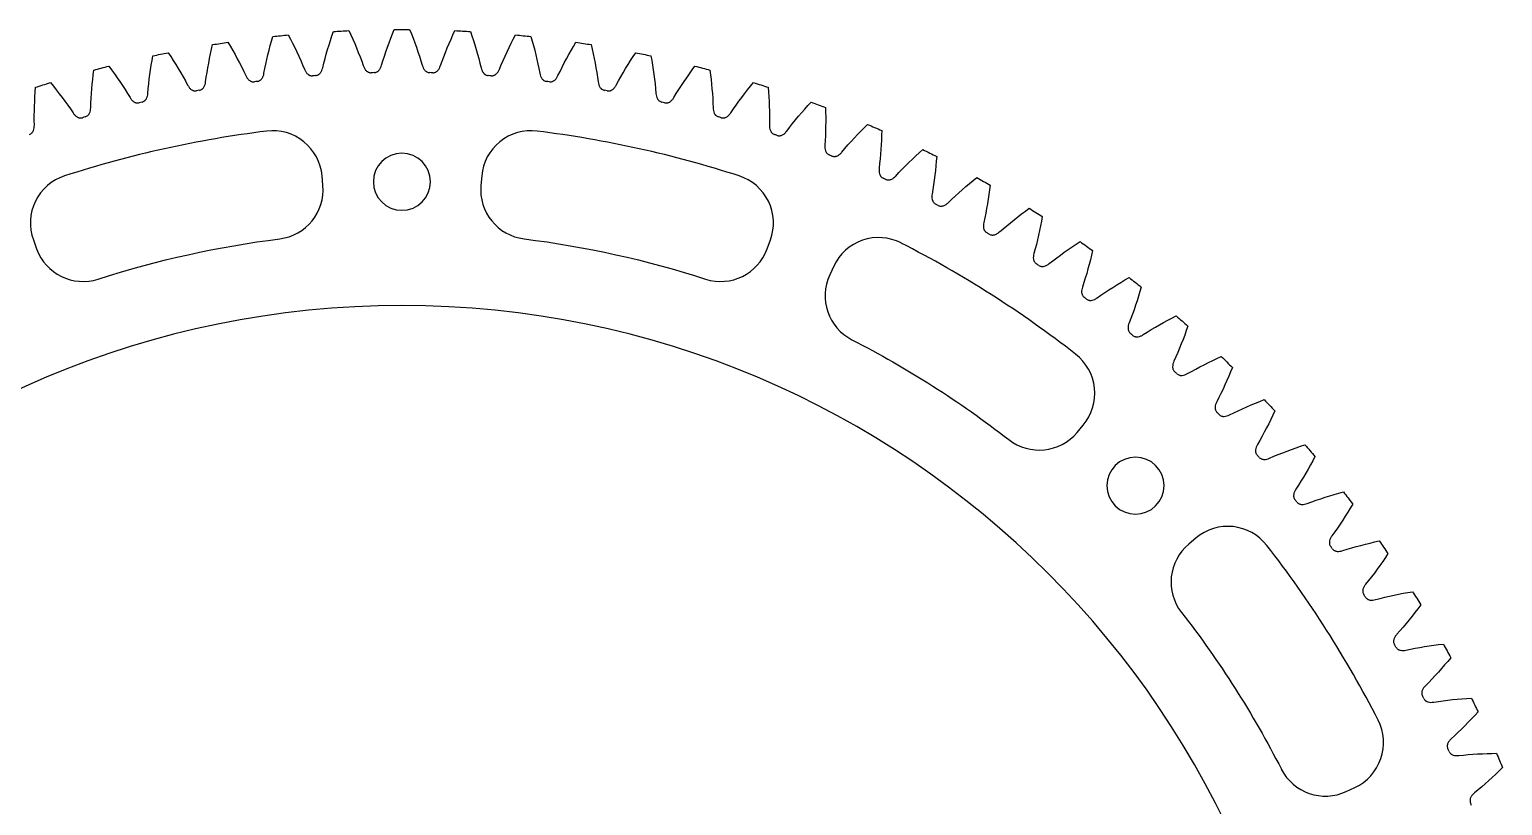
# Model space of a CAD drawing. Header units: millimetres. Extents: x -62 to 62, y -62 to 63.
# Drawn here: x -19.6 to 57.8, y 21.7 to 62.5 of the extents above; entities that cross this region are included whole.
import ezdxf

# ---------------------------------------------------------------- set-up
doc = ezdxf.new("R2010")
doc.units = ezdxf.units.MM
doc.layers.add('1', color=7, linetype='CONTINUOUS', true_color=0xffffff)

msp = doc.modelspace()

# ---------------------------------------------------------------- linework, layer by layer
at = {"layer": '1', "color": 3, "linetype": 'Continuous'}
for p, q in [((-4.149, 54.308), (-4.193, 54.807)), ((4.193, 54.807), (4.149, 54.308)), ((-19.362, 51.444), (-19.191, 50.974)), ((19.191, 50.974), (19.362, 51.444)), ((22.685, 50.068), (22.473, 49.614)), ((35.468, 41.336), (35.79, 41.719)), ((41.719, 35.79), (41.336, 35.468)), ((49.614, 22.473), (50.068, 22.685))]:
    msp.add_line(p, q, dxfattribs=at)
at = {"layer": '1', "color": 3, "linetype": 'Continuous', "extrusion": (0, 0, -1)}
for centre, radius in [((0, 54.5), 1.5), ((0, 0), 48), ((-38.537, 38.537), 1.5)]:
    msp.add_circle(centre, radius, dxfattribs=at)
at = {"layer": '1', "color": 3, "linetype": 'Continuous'}
for centre, radius, start, end in [((0, 0), 60.25, 97.24292, 97.39123), ((0, 0), 60.25, 94.31609, 94.4644), ((0, 0), 60.25, 91.38926, 91.53757), ((0, 0), 60.25, 88.46243, 88.61074), ((0, 0), 60.25, 85.5356, 85.68391), ((0, 0), 60.25, 82.60877, 82.75708), ((0, 0), 60.25, 100.16975, 100.31806), ((0, 0), 60.25, 79.68194, 79.83025), ((0, 0), 60.25, 103.09657, 103.24489), ((0, 0), 60.25, 76.75511, 76.90343), ((0, 0), 60.25, 106.0234, 106.17172), ((0, 0), 60.25, 73.82828, 73.9766), ((0, 0), 57.6, 97.08394, 107.91606), ((-6.783, 54.58), 2.6, 5, 97.08394), ((6.783, 54.58), 2.6, 82.91606, 175), ((0, 0), 57.6, 72.08394, 82.91606), ((0, 0), 60.25, 70.90145, 71.04977), ((0, 0), 60.25, 67.97462, 68.12294), ((-16.919, 52.333), 2.6, 107.91606, 200), ((-6.739, 54.082), 2.6, 277.10307, 5), ((6.739, 54.082), 2.6, 175, 262.89693), ((16.919, 52.333), 2.6, 340, 72.08394), ((0, 0), 60.25, 65.04779, 65.19611), ((0, 0), 60.25, 62.12096, 62.26928), ((25.041, 48.969), 2.6, 62.91606, 155), ((0, 0), 57.6, 52.08394, 62.91606), ((0, 0), 60.25, 59.19414, 59.34245), ((-16.748, 51.863), 2.6, 200, 287.89693), ((16.748, 51.863), 2.6, 252.10307, 340), ((24.83, 48.515), 2.6, 155, 242.89693), ((0, 0), 60.25, 56.26731, 56.41562), ((0, 0), 60.25, 53.34048, 53.48879), ((0, 0), 60.25, 50.41365, 50.56196), ((33.798, 43.39), 2.6, 320, 52.08394), ((0, 0), 60.25, 47.48682, 47.63513), ((0, 0), 60.25, 44.55999, 44.7083), ((33.476, 43.007), 2.6, 232.10307, 320), ((0, 0), 60.25, 41.63316, 41.78148), ((0, 0), 60.25, 38.70633, 38.85464), ((43.39, 33.798), 2.6, 37.91606, 130), ((43.007, 33.476), 2.6, 130, 217.89693), ((0, 0), 57.6, 27.08394, 37.91606), ((0, 0), 60.25, 35.7795, 35.92782), ((0, 0), 60.25, 32.85267, 33.00099), ((0, 0), 60.25, 29.92584, 30.07416), ((0, 0), 60.25, 26.99901, 27.14733), ((48.969, 25.041), 2.6, 295, 27.08394), ((0, 0), 60.25, 24.07218, 24.2205), ((48.515, 24.83), 2.6, 207.10307, 295), ((0, 0), 60.25, 21.14535, 21.29367)]:
    msp.add_arc(centre, radius, start, end, dxfattribs=at)
at = {"layer": '1', "color": 3, "linetype": 'Continuous', "extrusion": (0, 0, -1)}
for start, end in [(72.10307, 82.89693), (97.10307, 107.89693), (117.10307, 127.89693), (142.10307, 152.89693)]:
    msp.add_arc((0, 0), 51.9, start, end, dxfattribs=at)
at = {"layer": '1', "color": 6, "linetype": 'Continuous'}
for points in [[(-7.245, 60.198), (-7.122, 60.85), (-6.963, 61.494), (-6.779, 62.131)], [(-6.779, 62.131), (-6.509, 62.161), (-6.239, 62.188), (-5.969, 62.214)], [(-5.969, 62.214), (-5.659, 61.628), (-5.374, 61.029), (-5.12, 60.416)], [(-4.162, 60.489), (-4.005, 61.134), (-3.814, 61.77), (-3.597, 62.396)], [(-3.597, 62.396), (-3.327, 62.412), (-3.056, 62.426), (-2.785, 62.438)], [(-2.785, 62.438), (-2.505, 61.837), (-2.25, 61.224), (-2.029, 60.599)], [(-1.068, 60.623), (-0.879, 61.259), (-0.655, 61.884), (-0.407, 62.499)], [(-0.407, 62.499), (-0.136, 62.5), (0.136, 62.5), (0.407, 62.499)], [(0.407, 62.499), (0.655, 61.884), (0.879, 61.259), (1.068, 60.623)], [(2.029, 60.599), (2.25, 61.224), (2.505, 61.837), (2.785, 62.438)], [(2.785, 62.438), (3.056, 62.426), (3.327, 62.412), (3.597, 62.396)], [(3.597, 62.396), (3.814, 61.77), (4.005, 61.134), (4.162, 60.489)], [(5.12, 60.416), (5.374, 61.029), (5.659, 61.628), (5.969, 62.214)], [(5.969, 62.214), (6.239, 62.188), (6.509, 62.161), (6.779, 62.131)], [(6.779, 62.131), (6.963, 61.494), (7.122, 60.85), (7.245, 60.198)], [(-13.08, 61.116), (-12.815, 61.173), (-12.549, 61.228), (-12.283, 61.281)], [(-12.283, 61.281), (-11.915, 60.729), (-11.57, 60.162), (-11.255, 59.579)], [(-10.31, 59.75), (-10.219, 60.407), (-10.094, 61.059), (-9.942, 61.704)], [(-9.942, 61.704), (-9.675, 61.747), (-9.407, 61.789), (-9.138, 61.828)], [(-9.138, 61.828), (-8.799, 61.259), (-8.483, 60.675), (-8.198, 60.076)], [(8.198, 60.076), (8.483, 60.675), (8.799, 61.259), (9.138, 61.828)], [(9.138, 61.828), (9.407, 61.789), (9.675, 61.747), (9.942, 61.704)], [(9.942, 61.704), (10.094, 61.059), (10.219, 60.407), (10.31, 59.75)], [(11.255, 59.579), (11.57, 60.162), (11.915, 60.729), (12.283, 61.281)], [(12.283, 61.281), (12.549, 61.228), (12.815, 61.173), (13.08, 61.116)], [(-16.35, 58.387), (-16.327, 59.049), (-16.269, 59.711), (-16.184, 60.368)], [(-16.184, 60.368), (-15.922, 60.439), (-15.659, 60.507), (-15.396, 60.574)], [(-15.396, 60.574), (-15.001, 60.042), (-14.627, 59.493), (-14.283, 58.926)], [(-13.347, 59.145), (-13.29, 59.806), (-13.199, 60.463), (-13.08, 61.116)], [(13.08, 61.116), (13.199, 60.463), (13.29, 59.806), (13.347, 59.145)], [(14.283, 58.926), (14.627, 59.493), (15.001, 60.042), (15.396, 60.574)], [(15.396, 60.574), (15.659, 60.507), (15.922, 60.439), (16.184, 60.368)], [(16.184, 60.368), (16.269, 59.711), (16.327, 59.049), (16.35, 58.387)], [(-19.245, 59.463), (-18.987, 59.547), (-18.728, 59.629), (-18.469, 59.709)], [(-18.469, 59.709), (-18.047, 59.198), (-17.645, 58.669), (-17.273, 58.12)], [(17.273, 58.12), (17.645, 58.669), (18.047, 59.198), (18.469, 59.709)], [(18.469, 59.709), (18.728, 59.629), (18.987, 59.547), (19.245, 59.463)], [(-19.31, 57.476), (-19.321, 58.139), (-19.296, 58.802), (-19.245, 59.463)], [(19.245, 59.463), (19.296, 58.802), (19.321, 58.139), (19.31, 57.476)], [(20.218, 57.162), (20.618, 57.691), (21.046, 58.199), (21.494, 58.688)], [(21.494, 58.688), (21.749, 58.595), (22.003, 58.5), (22.256, 58.403)], [(22.256, 58.403), (22.274, 57.74), (22.264, 57.076), (22.219, 56.415)], [(23.11, 56.055), (23.537, 56.563), (23.99, 57.048), (24.463, 57.514)], [(24.463, 57.514), (24.712, 57.408), (24.961, 57.3), (25.209, 57.19)], [(25.209, 57.19), (25.193, 56.527), (25.149, 55.865), (25.071, 55.207)], [(25.942, 54.802), (26.394, 55.288), (26.872, 55.749), (27.367, 56.19)], [(27.367, 56.19), (27.611, 56.071), (27.854, 55.951), (28.096, 55.829)], [(28.096, 55.829), (28.046, 55.167), (27.969, 54.508), (27.857, 53.854)], [(28.707, 53.406), (29.183, 53.868), (29.683, 54.304), (30.201, 54.719)], [(30.201, 54.719), (30.438, 54.588), (30.675, 54.455), (30.91, 54.321)], [(30.91, 54.321), (30.827, 53.663), (30.716, 53.009), (30.57, 52.362)], [(31.396, 51.871), (31.895, 52.307), (32.417, 52.718), (32.955, 53.106)], [(32.955, 53.106), (33.186, 52.963), (33.415, 52.818), (33.644, 52.672)], [(33.644, 52.672), (33.527, 52.019), (33.382, 51.371), (33.204, 50.732)], [(34.004, 50.2), (34.525, 50.611), (35.067, 50.994), (35.624, 51.354)], [(35.624, 51.354), (35.847, 51.199), (36.069, 51.043), (36.289, 50.885)], [(36.289, 50.885), (36.139, 50.24), (35.962, 49.6), (35.751, 48.971)], [(36.523, 48.398), (37.064, 48.782), (37.625, 49.137), (38.2, 49.468)], [(38.2, 49.468), (38.414, 49.302), (38.628, 49.135), (38.84, 48.966)], [(38.84, 48.966), (38.657, 48.329), (38.447, 47.699), (38.205, 47.082)], [(38.946, 46.47), (39.506, 46.826), (40.085, 47.151), (40.676, 47.453)], [(40.676, 47.453), (40.882, 47.276), (41.086, 47.098), (41.29, 46.919)], [(41.29, 46.919), (41.074, 46.292), (40.833, 45.673), (40.559, 45.069)], [(41.268, 44.421), (41.846, 44.747), (42.44, 45.043), (43.046, 45.314)], [(43.046, 45.314), (43.242, 45.127), (43.438, 44.939), (43.632, 44.75)], [(43.632, 44.75), (43.384, 44.134), (43.112, 43.529), (42.808, 42.94)], [(43.483, 42.256), (44.076, 42.552), (44.685, 42.817), (45.303, 43.057)], [(45.303, 43.057), (45.49, 42.86), (45.675, 42.662), (45.86, 42.463)], [(45.86, 42.463), (45.581, 41.861), (45.278, 41.271), (44.944, 40.698)], [(45.584, 39.98), (46.191, 40.246), (46.813, 40.48), (47.443, 40.687)], [(47.443, 40.687), (47.619, 40.481), (47.794, 40.274), (47.968, 40.066)], [(47.968, 40.066), (47.659, 39.479), (47.326, 38.905), (46.964, 38.35)], [(47.566, 37.601), (48.186, 37.835), (48.819, 38.037), (49.458, 38.212)], [(49.458, 38.212), (49.624, 37.997), (49.788, 37.782), (49.951, 37.565)], [(49.951, 37.565), (49.613, 36.994), (49.251, 36.438), (48.861, 35.902)], [(49.423, 35.123), (50.055, 35.325), (50.697, 35.494), (51.345, 35.637)], [(51.345, 35.637), (51.499, 35.414), (51.653, 35.19), (51.804, 34.965)], [(51.804, 34.965), (51.437, 34.413), (51.047, 33.875), (50.63, 33.36)], [(51.152, 32.554), (51.793, 32.724), (52.443, 32.859), (53.097, 32.968)], [(53.097, 32.968), (53.24, 32.738), (53.382, 32.507), (53.522, 32.274)], [(53.522, 32.274), (53.127, 31.742), (52.711, 31.225), (52.267, 30.731)], [(52.748, 29.899), (53.397, 30.036), (54.053, 30.139), (54.712, 30.214)], [(54.712, 30.214), (54.843, 29.977), (54.972, 29.739), (55.1, 29.5)], [(55.1, 29.5), (54.679, 28.987), (54.236, 28.493), (53.768, 28.023)], [(54.206, 27.167), (54.861, 27.271), (55.521, 27.34), (56.183, 27.381)], [(56.183, 27.381), (56.302, 27.137), (56.419, 26.893), (56.535, 26.648)], [(56.535, 26.648), (56.088, 26.158), (55.62, 25.686), (55.129, 25.241)], [(55.522, 24.364), (56.182, 24.434), (56.845, 24.469), (57.508, 24.477)], [(57.508, 24.477), (57.614, 24.227), (57.719, 23.977), (57.821, 23.726)], [(57.821, 23.726), (57.35, 23.26), (56.859, 22.813), (56.346, 22.393)]]:
    msp.add_open_spline(points, degree=3, dxfattribs=at)
for points, knots in [([(-5.12, 60.416), (-5.101, 60.37), (-5.058, 60.281), (-4.981, 60.182), (-4.913, 60.128), (-4.87, 60.103), (-4.825, 60.084), (-4.764, 60.069), (-4.715, 60.066), (-4.69, 60.067)], [0, 0, 0, 0, 0.25, 0.5, 0.625, 0.6875, 0.75, 0.875, 1, 1, 1, 1]), ([(-4.534, 60.079), (-4.51, 60.082), (-4.461, 60.092), (-4.404, 60.116), (-4.362, 60.142), (-4.323, 60.174), (-4.264, 60.237), (-4.203, 60.346), (-4.174, 60.441), (-4.162, 60.489)], [0, 0, 0, 0, 0.125, 0.25, 0.3125, 0.375, 0.5, 0.75, 1, 1, 1, 1]), ([(-2.029, 60.599), (-2.012, 60.552), (-1.973, 60.46), (-1.902, 60.358), (-1.836, 60.301), (-1.795, 60.274), (-1.75, 60.251), (-1.691, 60.234), (-1.641, 60.229), (-1.617, 60.228)], [0, 0, 0, 0, 0.25, 0.5, 0.625, 0.6875, 0.75, 0.875, 1, 1, 1, 1]), ([(-1.461, 60.232), (-1.436, 60.234), (-1.387, 60.241), (-1.328, 60.262), (-1.285, 60.287), (-1.245, 60.316), (-1.182, 60.376), (-1.116, 60.482), (-1.082, 60.576), (-1.068, 60.623)], [0, 0, 0, 0, 0.125, 0.25, 0.3125, 0.375, 0.5, 0.75, 1, 1, 1, 1]), ([(1.068, 60.623), (1.082, 60.576), (1.116, 60.482), (1.182, 60.376), (1.245, 60.316), (1.285, 60.287), (1.328, 60.262), (1.387, 60.241), (1.436, 60.234), (1.461, 60.232)], [0, 0, 0, 0, 0.25, 0.5, 0.625, 0.6875, 0.75, 0.875, 1, 1, 1, 1]), ([(1.617, 60.228), (1.641, 60.229), (1.691, 60.234), (1.75, 60.251), (1.795, 60.274), (1.836, 60.301), (1.902, 60.358), (1.973, 60.46), (2.012, 60.552), (2.029, 60.599)], [0, 0, 0, 0, 0.125, 0.25, 0.3125, 0.375, 0.5, 0.75, 1, 1, 1, 1]), ([(4.162, 60.489), (4.174, 60.441), (4.203, 60.346), (4.264, 60.237), (4.323, 60.174), (4.362, 60.142), (4.404, 60.116), (4.461, 60.092), (4.51, 60.082), (4.534, 60.079)], [0, 0, 0, 0, 0.25, 0.5, 0.625, 0.6875, 0.75, 0.875, 1, 1, 1, 1]), ([(4.69, 60.067), (4.715, 60.066), (4.764, 60.069), (4.825, 60.084), (4.87, 60.103), (4.913, 60.128), (4.981, 60.182), (5.058, 60.281), (5.101, 60.37), (5.12, 60.416)], [0, 0, 0, 0, 0.125, 0.25, 0.3125, 0.375, 0.5, 0.75, 1, 1, 1, 1]), ([(-10.638, 59.303), (-10.614, 59.309), (-10.566, 59.324), (-10.512, 59.353), (-10.473, 59.384), (-10.438, 59.419), (-10.385, 59.488), (-10.336, 59.603), (-10.317, 59.701), (-10.31, 59.75)], [0, 0, 0, 0, 0.125, 0.25, 0.3125, 0.375, 0.5, 0.75, 1, 1, 1, 1]), ([(-8.198, 60.076), (-8.177, 60.031), (-8.129, 59.944), (-8.048, 59.849), (-7.977, 59.799), (-7.933, 59.776), (-7.886, 59.759), (-7.825, 59.747), (-7.775, 59.747), (-7.751, 59.749)], [0, 0, 0, 0, 0.25, 0.5, 0.625, 0.6875, 0.75, 0.875, 1, 1, 1, 1]), ([(-7.596, 59.769), (-7.572, 59.774), (-7.524, 59.786), (-7.467, 59.813), (-7.427, 59.841), (-7.39, 59.874), (-7.334, 59.941), (-7.279, 60.053), (-7.255, 60.149), (-7.245, 60.198)], [0, 0, 0, 0, 0.125, 0.25, 0.3125, 0.375, 0.5, 0.75, 1, 1, 1, 1]), ([(7.245, 60.198), (7.255, 60.149), (7.279, 60.053), (7.334, 59.941), (7.39, 59.874), (7.427, 59.841), (7.467, 59.813), (7.524, 59.786), (7.572, 59.774), (7.596, 59.769)], [0, 0, 0, 0, 0.25, 0.5, 0.625, 0.6875, 0.75, 0.875, 1, 1, 1, 1]), ([(7.751, 59.749), (7.775, 59.747), (7.825, 59.747), (7.886, 59.759), (7.933, 59.776), (7.977, 59.799), (8.048, 59.849), (8.129, 59.944), (8.177, 60.031), (8.198, 60.076)], [0, 0, 0, 0, 0.125, 0.25, 0.3125, 0.375, 0.5, 0.75, 1, 1, 1, 1]), ([(10.31, 59.75), (10.317, 59.701), (10.336, 59.603), (10.385, 59.488), (10.438, 59.419), (10.473, 59.384), (10.512, 59.353), (10.566, 59.324), (10.614, 59.309), (10.638, 59.303)], [0, 0, 0, 0, 0.25, 0.5, 0.625, 0.6875, 0.75, 0.875, 1, 1, 1, 1]), ([(-14.283, 58.926), (-14.257, 58.884), (-14.201, 58.802), (-14.11, 58.716), (-14.034, 58.674), (-13.988, 58.656), (-13.94, 58.643), (-13.878, 58.637), (-13.828, 58.643), (-13.804, 58.647)], [0, 0, 0, 0, 0.25, 0.5, 0.625, 0.6875, 0.75, 0.875, 1, 1, 1, 1]), ([(-13.652, 58.683), (-13.628, 58.69), (-13.582, 58.707), (-13.529, 58.739), (-13.491, 58.772), (-13.458, 58.808), (-13.409, 58.88), (-13.366, 58.998), (-13.351, 59.096), (-13.347, 59.145)], [0, 0, 0, 0, 0.125, 0.25, 0.3125, 0.375, 0.5, 0.75, 1, 1, 1, 1]), ([(-11.255, 59.579), (-11.232, 59.535), (-11.18, 59.451), (-11.093, 59.36), (-11.02, 59.314), (-10.975, 59.293), (-10.927, 59.278), (-10.866, 59.27), (-10.816, 59.272), (-10.792, 59.276)], [0, 0, 0, 0, 0.25, 0.5, 0.625, 0.6875, 0.75, 0.875, 1, 1, 1, 1]), ([(10.792, 59.276), (10.816, 59.272), (10.866, 59.27), (10.927, 59.278), (10.975, 59.293), (11.02, 59.314), (11.093, 59.36), (11.18, 59.451), (11.232, 59.535), (11.255, 59.579)], [0, 0, 0, 0, 0.125, 0.25, 0.3125, 0.375, 0.5, 0.75, 1, 1, 1, 1]), ([(13.347, 59.145), (13.351, 59.096), (13.366, 58.998), (13.409, 58.88), (13.458, 58.808), (13.491, 58.772), (13.529, 58.739), (13.582, 58.707), (13.628, 58.69), (13.652, 58.683)], [0, 0, 0, 0, 0.25, 0.5, 0.625, 0.6875, 0.75, 0.875, 1, 1, 1, 1]), ([(13.804, 58.647), (13.828, 58.643), (13.878, 58.637), (13.94, 58.643), (13.988, 58.656), (14.034, 58.674), (14.11, 58.716), (14.201, 58.802), (14.257, 58.884), (14.283, 58.926)], [0, 0, 0, 0, 0.125, 0.25, 0.3125, 0.375, 0.5, 0.75, 1, 1, 1, 1]), ([(-17.273, 58.12), (-17.245, 58.079), (-17.184, 58), (-17.089, 57.919), (-17.012, 57.88), (-16.965, 57.865), (-16.916, 57.855), (-16.854, 57.852), (-16.805, 57.86), (-16.781, 57.866)], [0, 0, 0, 0, 0.25, 0.5, 0.625, 0.6875, 0.75, 0.875, 1, 1, 1, 1]), ([(-16.631, 57.909), (-16.607, 57.917), (-16.562, 57.937), (-16.51, 57.972), (-16.475, 58.006), (-16.443, 58.045), (-16.398, 58.119), (-16.361, 58.238), (-16.352, 58.337), (-16.35, 58.387)], [0, 0, 0, 0, 0.125, 0.25, 0.3125, 0.375, 0.5, 0.75, 1, 1, 1, 1]), ([(16.35, 58.387), (16.352, 58.337), (16.361, 58.238), (16.398, 58.119), (16.443, 58.045), (16.475, 58.006), (16.51, 57.972), (16.562, 57.937), (16.607, 57.917), (16.631, 57.909)], [0, 0, 0, 0, 0.25, 0.5, 0.625, 0.6875, 0.75, 0.875, 1, 1, 1, 1]), ([(16.781, 57.866), (16.805, 57.86), (16.854, 57.852), (16.916, 57.855), (16.965, 57.865), (17.012, 57.88), (17.089, 57.919), (17.184, 58), (17.245, 58.079), (17.273, 58.12)], [0, 0, 0, 0, 0.125, 0.25, 0.3125, 0.375, 0.5, 0.75, 1, 1, 1, 1]), ([(-19.566, 56.985), (-19.543, 56.994), (-19.498, 57.015), (-19.449, 57.053), (-19.415, 57.089), (-19.385, 57.129), (-19.344, 57.206), (-19.313, 57.327), (-19.309, 57.426), (-19.31, 57.476)], [0, 0, 0, 0, 0.125, 0.25, 0.3125, 0.375, 0.5, 0.75, 1, 1, 1, 1]), ([(19.31, 57.476), (19.309, 57.426), (19.313, 57.327), (19.344, 57.206), (19.385, 57.129), (19.415, 57.089), (19.449, 57.053), (19.498, 57.015), (19.543, 56.994), (19.566, 56.985)], [0, 0, 0, 0, 0.25, 0.5, 0.625, 0.6875, 0.75, 0.875, 1, 1, 1, 1]), ([(19.713, 56.934), (19.737, 56.927), (19.786, 56.916), (19.848, 56.915), (19.897, 56.923), (19.945, 56.936), (20.025, 56.971), (20.124, 57.047), (20.188, 57.123), (20.218, 57.162)], [0, 0, 0, 0, 0.125, 0.25, 0.3125, 0.375, 0.5, 0.75, 1, 1, 1, 1]), ([(22.219, 56.415), (22.216, 56.365), (22.215, 56.266), (22.24, 56.144), (22.277, 56.065), (22.305, 56.024), (22.337, 55.986), (22.384, 55.945), (22.428, 55.921), (22.45, 55.911)], [0, 0, 0, 0, 0.25, 0.5, 0.625, 0.6875, 0.75, 0.875, 1, 1, 1, 1]), ([(22.595, 55.853), (22.618, 55.845), (22.666, 55.832), (22.728, 55.828), (22.778, 55.833), (22.826, 55.844), (22.907, 55.874), (23.01, 55.945), (23.078, 56.018), (23.11, 56.055)], [0, 0, 0, 0, 0.125, 0.25, 0.3125, 0.375, 0.5, 0.75, 1, 1, 1, 1]), ([(25.071, 55.207), (25.065, 55.157), (25.059, 55.058), (25.078, 54.935), (25.111, 54.854), (25.136, 54.812), (25.166, 54.772), (25.212, 54.73), (25.254, 54.703), (25.276, 54.692)], [0, 0, 0, 0, 0.25, 0.5, 0.625, 0.6875, 0.75, 0.875, 1, 1, 1, 1]), ([(25.417, 54.626), (25.44, 54.617), (25.487, 54.602), (25.549, 54.594), (25.599, 54.597), (25.648, 54.605), (25.731, 54.632), (25.837, 54.697), (25.909, 54.766), (25.942, 54.802)], [0, 0, 0, 0, 0.125, 0.25, 0.3125, 0.375, 0.5, 0.75, 1, 1, 1, 1]), ([(27.857, 53.854), (27.849, 53.806), (27.838, 53.707), (27.85, 53.583), (27.879, 53.501), (27.902, 53.457), (27.93, 53.416), (27.973, 53.371), (28.014, 53.343), (28.035, 53.33)], [0, 0, 0, 0, 0.25, 0.5, 0.625, 0.6875, 0.75, 0.875, 1, 1, 1, 1]), ([(28.173, 53.257), (28.196, 53.247), (28.242, 53.229), (28.304, 53.219), (28.353, 53.219), (28.402, 53.225), (28.486, 53.247), (28.596, 53.307), (28.671, 53.372), (28.707, 53.406)], [0, 0, 0, 0, 0.125, 0.25, 0.3125, 0.375, 0.5, 0.75, 1, 1, 1, 1]), ([(30.57, 52.362), (30.56, 52.313), (30.544, 52.215), (30.55, 52.091), (30.574, 52.007), (30.595, 51.962), (30.621, 51.92), (30.662, 51.873), (30.701, 51.843), (30.722, 51.829)], [0, 0, 0, 0, 0.25, 0.5, 0.625, 0.6875, 0.75, 0.875, 1, 1, 1, 1]), ([(30.856, 51.749), (30.878, 51.738), (30.923, 51.717), (30.984, 51.704), (31.034, 51.702), (31.083, 51.705), (31.168, 51.723), (31.281, 51.777), (31.359, 51.838), (31.396, 51.871)], [0, 0, 0, 0, 0.125, 0.25, 0.3125, 0.375, 0.5, 0.75, 1, 1, 1, 1]), ([(33.204, 50.732), (33.191, 50.685), (33.17, 50.588), (33.169, 50.463), (33.19, 50.378), (33.209, 50.332), (33.232, 50.289), (33.27, 50.24), (33.308, 50.207), (33.328, 50.193)], [0, 0, 0, 0, 0.25, 0.5, 0.625, 0.6875, 0.75, 0.875, 1, 1, 1, 1]), ([(33.458, 50.106), (33.479, 50.093), (33.524, 50.071), (33.584, 50.054), (33.633, 50.05), (33.683, 50.05), (33.768, 50.064), (33.884, 50.112), (33.965, 50.169), (34.004, 50.2)], [0, 0, 0, 0, 0.125, 0.25, 0.3125, 0.375, 0.5, 0.75, 1, 1, 1, 1]), ([(35.751, 48.971), (35.736, 48.924), (35.71, 48.828), (35.703, 48.703), (35.719, 48.618), (35.735, 48.571), (35.756, 48.526), (35.792, 48.475), (35.828, 48.441), (35.848, 48.425)], [0, 0, 0, 0, 0.25, 0.5, 0.625, 0.6875, 0.75, 0.875, 1, 1, 1, 1]), ([(35.973, 48.332), (35.993, 48.319), (36.037, 48.294), (36.096, 48.274), (36.145, 48.267), (36.194, 48.265), (36.281, 48.274), (36.398, 48.317), (36.482, 48.37), (36.523, 48.398)], [0, 0, 0, 0, 0.125, 0.25, 0.3125, 0.375, 0.5, 0.75, 1, 1, 1, 1]), ([(38.205, 47.082), (38.187, 47.035), (38.156, 46.941), (38.143, 46.817), (38.155, 46.731), (38.169, 46.683), (38.188, 46.637), (38.221, 46.584), (38.255, 46.548), (38.273, 46.532)], [0, 0, 0, 0, 0.25, 0.5, 0.625, 0.6875, 0.75, 0.875, 1, 1, 1, 1]), ([(38.394, 46.433), (38.414, 46.418), (38.455, 46.391), (38.513, 46.368), (38.562, 46.358), (38.611, 46.354), (38.698, 46.359), (38.818, 46.395), (38.905, 46.444), (38.946, 46.47)], [0, 0, 0, 0, 0.125, 0.25, 0.3125, 0.375, 0.5, 0.75, 1, 1, 1, 1]), ([(40.559, 45.069), (40.539, 45.024), (40.503, 44.931), (40.484, 44.808), (40.491, 44.721), (40.503, 44.673), (40.519, 44.626), (40.55, 44.572), (40.582, 44.534), (40.599, 44.517)], [0, 0, 0, 0, 0.25, 0.5, 0.625, 0.6875, 0.75, 0.875, 1, 1, 1, 1]), ([(40.715, 44.412), (40.734, 44.396), (40.774, 44.367), (40.831, 44.341), (40.879, 44.329), (40.928, 44.322), (41.015, 44.322), (41.136, 44.353), (41.225, 44.397), (41.268, 44.421)], [0, 0, 0, 0, 0.125, 0.25, 0.3125, 0.375, 0.5, 0.75, 1, 1, 1, 1]), ([(42.808, 42.94), (42.785, 42.895), (42.745, 42.805), (42.719, 42.683), (42.722, 42.596), (42.731, 42.547), (42.745, 42.499), (42.773, 42.443), (42.803, 42.404), (42.82, 42.386)], [0, 0, 0, 0, 0.25, 0.5, 0.625, 0.6875, 0.75, 0.875, 1, 1, 1, 1]), ([(42.929, 42.275), (42.947, 42.258), (42.986, 42.227), (43.042, 42.199), (43.089, 42.184), (43.138, 42.174), (43.225, 42.17), (43.347, 42.195), (43.438, 42.234), (43.483, 42.256)], [0, 0, 0, 0, 0.125, 0.25, 0.3125, 0.375, 0.5, 0.75, 1, 1, 1, 1]), ([(44.944, 40.698), (44.92, 40.655), (44.875, 40.566), (44.843, 40.446), (44.841, 40.359), (44.847, 40.309), (44.859, 40.261), (44.884, 40.204), (44.912, 40.163), (44.928, 40.144)], [0, 0, 0, 0, 0.25, 0.5, 0.625, 0.6875, 0.75, 0.875, 1, 1, 1, 1]), ([(45.032, 40.028), (45.049, 40.01), (45.086, 39.977), (45.14, 39.946), (45.187, 39.929), (45.235, 39.917), (45.321, 39.908), (45.445, 39.926), (45.538, 39.961), (45.584, 39.98)], [0, 0, 0, 0, 0.125, 0.25, 0.3125, 0.375, 0.5, 0.75, 1, 1, 1, 1]), ([(46.964, 38.35), (46.937, 38.308), (46.887, 38.222), (46.849, 38.103), (46.843, 38.016), (46.847, 37.967), (46.856, 37.918), (46.878, 37.86), (46.905, 37.818), (46.919, 37.798)], [0, 0, 0, 0, 0.25, 0.5, 0.625, 0.6875, 0.75, 0.875, 1, 1, 1, 1]), ([(47.017, 37.676), (47.033, 37.658), (47.069, 37.623), (47.121, 37.589), (47.167, 37.569), (47.214, 37.555), (47.3, 37.542), (47.424, 37.554), (47.519, 37.583), (47.566, 37.601)], [0, 0, 0, 0, 0.125, 0.25, 0.3125, 0.375, 0.5, 0.75, 1, 1, 1, 1]), ([(48.861, 35.902), (48.832, 35.862), (48.778, 35.778), (48.734, 35.661), (48.723, 35.575), (48.725, 35.525), (48.731, 35.476), (48.75, 35.417), (48.774, 35.373), (48.788, 35.353)], [0, 0, 0, 0, 0.25, 0.5, 0.625, 0.6875, 0.75, 0.875, 1, 1, 1, 1]), ([(48.879, 35.226), (48.895, 35.207), (48.928, 35.17), (48.979, 35.134), (49.023, 35.112), (49.07, 35.095), (49.155, 35.078), (49.28, 35.083), (49.376, 35.108), (49.423, 35.123)], [0, 0, 0, 0, 0.125, 0.25, 0.3125, 0.375, 0.5, 0.75, 1, 1, 1, 1]), ([(50.63, 33.36), (50.599, 33.322), (50.541, 33.241), (50.491, 33.126), (50.476, 33.041), (50.475, 32.991), (50.479, 32.942), (50.495, 32.881), (50.517, 32.837), (50.529, 32.815)], [0, 0, 0, 0, 0.25, 0.5, 0.625, 0.6875, 0.75, 0.875, 1, 1, 1, 1]), ([(50.614, 32.684), (50.629, 32.664), (50.66, 32.626), (50.709, 32.587), (50.752, 32.563), (50.798, 32.544), (50.882, 32.522), (51.007, 32.521), (51.104, 32.541), (51.152, 32.554)], [0, 0, 0, 0, 0.125, 0.25, 0.3125, 0.375, 0.5, 0.75, 1, 1, 1, 1]), ([(52.267, 30.731), (52.234, 30.694), (52.172, 30.617), (52.117, 30.505), (52.098, 30.42), (52.094, 30.371), (52.095, 30.321), (52.108, 30.26), (52.128, 30.215), (52.139, 30.193)], [0, 0, 0, 0, 0.25, 0.5, 0.625, 0.6875, 0.75, 0.875, 1, 1, 1, 1]), ([(52.217, 30.057), (52.23, 30.037), (52.26, 29.997), (52.307, 29.955), (52.349, 29.929), (52.393, 29.908), (52.477, 29.882), (52.601, 29.874), (52.699, 29.889), (52.748, 29.899)], [0, 0, 0, 0, 0.125, 0.25, 0.3125, 0.375, 0.5, 0.75, 1, 1, 1, 1]), ([(53.768, 28.023), (53.734, 27.987), (53.668, 27.913), (53.606, 27.804), (53.583, 27.72), (53.577, 27.671), (53.576, 27.622), (53.585, 27.56), (53.602, 27.513), (53.613, 27.491)], [0, 0, 0, 0, 0.25, 0.5, 0.625, 0.6875, 0.75, 0.875, 1, 1, 1, 1]), ([(53.684, 27.352), (53.696, 27.331), (53.724, 27.289), (53.768, 27.246), (53.809, 27.217), (53.852, 27.193), (53.934, 27.163), (54.058, 27.149), (54.157, 27.159), (54.206, 27.167)], [0, 0, 0, 0, 0.125, 0.25, 0.3125, 0.375, 0.5, 0.75, 1, 1, 1, 1]), ([(55.129, 25.241), (55.093, 25.207), (55.023, 25.136), (54.956, 25.031), (54.928, 24.948), (54.92, 24.899), (54.916, 24.85), (54.923, 24.788), (54.937, 24.741), (54.946, 24.718)], [0, 0, 0, 0, 0.25, 0.5, 0.625, 0.6875, 0.75, 0.875, 1, 1, 1, 1]), ([(55.01, 24.575), (55.021, 24.553), (55.047, 24.511), (55.089, 24.465), (55.128, 24.434), (55.17, 24.408), (55.25, 24.374), (55.374, 24.354), (55.473, 24.359), (55.522, 24.364)], [0, 0, 0, 0, 0.125, 0.25, 0.3125, 0.375, 0.5, 0.75, 1, 1, 1, 1]), ([(56.346, 22.393), (56.308, 22.361), (56.235, 22.294), (56.162, 22.192), (56.131, 22.111), (56.119, 22.063), (56.113, 22.013), (56.117, 21.951), (56.129, 21.903), (56.137, 21.88)], [0, 0, 0, 0, 0.25, 0.5, 0.625, 0.6875, 0.75, 0.875, 1, 1, 1, 1])]:
    msp.add_open_spline(points, degree=3, knots=knots, dxfattribs=at)

doc.saveas('drawing.dxf')
